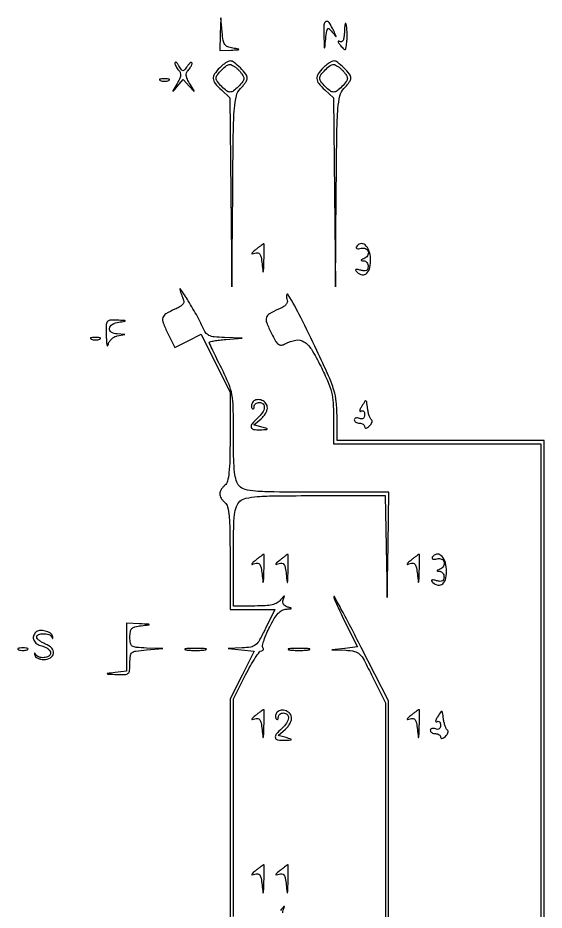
# Model space of a CAD drawing. Extents: x 8 to 431, y 55 to 556.
# Drawn here: x 23.5 to 176, y 297.8 to 556.5 of the extents above; entities that cross this region are included whole.
import ezdxf

# ---------------------------------------------------------------- set-up
doc = ezdxf.new("R2010")
doc.units = 0

msp = doc.modelspace()

# ---------------------------------------------------------------- linework, layer by layer
for points in [[(82.174707, 551.75), (82, 547), (85.25, 547.149832, 0.001094), (87.345047, 547.251011, 0.187377), (87.547332, 547.341565, 0.610108), (87.513965, 547.443548, 0.001881), (85.804509, 547.710995, -0.055879), (84.335802, 548.106541, -0.152874), (83.508084, 548.773307, -0.105599), (83.035051, 549.961542, -0.019509), (82.729216, 552.311162), (82.349414, 556.5)], [(112.168103, 551.309017, 0.000568), (112.284618, 548.080865, 0.124743), (112.370447, 547.788362, 0.721669), (112.46592, 547.809017, 0.001105), (112.734453, 550.35039, -0.006441), (113.01366, 552.747672, -0.158181), (113.296513, 553.344474, -0.421589), (113.719446, 553.351447, -0.027955), (114.621516, 552.35039, 0.001176), (115.624236, 551.110135, 0.412558), (115.733064, 551.098557, 0.348142), (115.759995, 551.216672, 0.001087), (115.049789, 552.694306, 0.027355), (113.693287, 555.148661, 0.381921), (112.799627, 555.40713, 0.275754), (112.186305, 554.480239, 0.020343)], [(118.136182, 552.690983, -0.016925), (118.011826, 550.906758, -0.080713), (117.745553, 549.923678, -0.220538), (117.32015, 549.557231, -0.207386), (116.75, 549.632941, 0.09368), (116.394044, 549.764563, 0.53338), (116.279681, 549.643797, 0.099196), (116.462055, 549.234931, 0.015374), (117, 548.524429, 0.012608), (117.960957, 547.392787, 0.327554), (118.330872, 547.314527, 0.253566), (118.586855, 547.651579, 0.00873), (118.817749, 549.346221, 0.021054), (118.908166, 550.535902, 0.014225), (118.915387, 551.896772, 0.014347), (118.846994, 553.215068, 0.027536), (118.703931, 554.26375, 0.057144), (118.520835, 554.845723, 0.675434), (118.353492, 554.83965, 0.069426), (118.214341, 554.179672, 0.008358)], [(69.030409, 543.45, 0.086146), (69.100117, 542.965567, 0.03895), (69.34635, 542.371021, 0.037057), (69.711351, 541.768392, 0.041707), (70.148653, 541.251347, -0.110659), (70.595104, 540.547059, -0.120939), (70.678905, 539.742991, -0.077773), (70.371338, 538.720149, -0.024053), (69.604643, 537.301347, 0.000543), (68.432111, 535.356045, 0.163506), (68.392855, 535.178167, 0.657424), (68.464909, 535.155822, 0.000941), (69.681878, 536.581824), (71.451776, 538.663648), (73.285238, 536.581824, 0.0009), (74.567861, 535.130729, 0.628105), (74.645329, 535.152712, 0.181452), (74.612877, 535.324816, 0.00054), (73.410697, 537.301347, -0.024008), (72.636434, 538.720241, -0.077867), (72.324434, 539.742991, -0.121397), (72.405869, 540.547033, -0.111167), (72.851347, 541.251347, 0.038339), (73.290908, 541.764031, 0.034879), (73.662583, 542.353727, 0.036677), (73.919379, 542.929789, 0.08672), (74, 543.39113, 0.321268), (73.866322, 543.577704, 0.227549), (73.60119, 543.545709, 0.069396), (73.16538, 543.174032, 0.023683), (72.642348, 542.525559, -0.014358), (71.751984, 541.378542, -0.23041), (71.317989, 541.179985, -0.243917), (70.909105, 541.404594, -0.016012), (70.172757, 542.58443, 0.02292), (69.741719, 543.254294, 0.076341), (69.378517, 543.628864, 0.290758), (69.1537, 543.647455, 0.270963)], [(82, 542, 0.043772), (80.510967, 540.224642, 0.173171), (80.140133, 538.871474, 0.155037), (80.694176, 537.496657, 0.033181), (82.483654, 535.602729), (84.967309, 533.300956), (85.250408, 505.900478), (85.533508, 478.5), (85.766754, 506.25, -0.00132), (85.957363, 523.50719, -0.015312), (86.256691, 530.258786, -0.040505), (86.8316, 533.916703, -0.138001), (88, 536, 0.022886), (88.765585, 536.839072, 0.026473), (89.4125, 537.70625, 0.026952), (89.874488, 538.487358, 0.120635), (90, 539, 0.168726), (89.588199, 540.18558, 0.029206), (87.986351, 541.986351, 0.029206), (86.18558, 543.588199, 0.168726), (85, 544, 0.120635), (84.487358, 543.874488, 0.026952), (83.70625, 543.4125, 0.026473), (82.839072, 542.765585, 0.022886)], [(112, 542, 0.043772), (110.510967, 540.224642, 0.173171), (110.140133, 538.871474, 0.155037), (110.694176, 537.496657, 0.033181), (112.483654, 535.602729), (114.967309, 533.300956), (115.250408, 505.900478), (115.533508, 478.5), (115.766754, 506.25, -0.00132), (115.957363, 523.50719, -0.015312), (116.256691, 530.258786, -0.040505), (116.8316, 533.916703, -0.138001), (118, 536, 0.022886), (118.765585, 536.839072, 0.026473), (119.4125, 537.70625, 0.026952), (119.874488, 538.487358, 0.120635), (120, 539, 0.168726), (119.588199, 540.18558, 0.029206), (117.986351, 541.986351, 0.029206), (116.18558, 543.588199, 0.168726), (115, 544, 0.120635), (114.487358, 543.874488, 0.026952), (113.70625, 543.4125, 0.026473), (112.839072, 542.765585, 0.022886)], [(87.428571, 541.428571, -0.024887), (88.030055, 540.764035, -0.027899), (88.538393, 540.066964, -0.028815), (88.898988, 539.43231, -0.115276), (89, 539, -0.164759), (88.663847, 538.007556, -0.03307), (87.416585, 536.583415, -0.03307), (85.992444, 535.336153, -0.164759), (85, 535, -0.164759), (84.007556, 535.336153, -0.03307), (82.583415, 536.583415, -0.03307), (81.336153, 538.007556, -0.164759), (81, 539, -0.164759), (81.336153, 539.992444, -0.03307), (82.583415, 541.416585, -0.03307), (84.007556, 542.663847, -0.164759), (85, 543, -0.115276), (85.43231, 542.898988, -0.028815), (86.066964, 542.538393, -0.027899), (86.764035, 542.030055, -0.024887)], [(117.428571, 541.428571, -0.024887), (118.030055, 540.764035, -0.027899), (118.538393, 540.066964, -0.028815), (118.898988, 539.43231, -0.115276), (119, 539, -0.164759), (118.663847, 538.007556, -0.03307), (117.416585, 536.583415, -0.03307), (115.992444, 535.336153, -0.164759), (115, 535, -0.164759), (114.007556, 535.336153, -0.03307), (112.583415, 536.583415, -0.03307), (111.336153, 538.007556, -0.164759), (111, 539, -0.164759), (111.336153, 539.992444, -0.03307), (112.583415, 541.416585, -0.03307), (114.007556, 542.663847, -0.164759), (115, 543, -0.115276), (115.43231, 542.898988, -0.028815), (116.066964, 542.538393, -0.027899), (116.764035, 542.030055, -0.024887)], [(64.75, 538.337719, 0.057986), (65.320008, 538.181385, 0.037979), (66, 538.12966, 0.037979), (66.679992, 538.181385, 0.057986), (67.25, 538.337719, 0.174857), (67.459382, 538.525001, 0.447206), (67.398438, 538.693942, 0.078554), (66.89144, 538.810911, 0.017491), (66, 538.842105, 0.017491), (65.10856, 538.810911, 0.078554), (64.601562, 538.693942, 0.447206), (64.540618, 538.525001, 0.174857)], [(92.5, 489.333664, 0.006251), (91.492388, 488.505302, 0.145542), (91.291036, 488.198754, 0.583789), (91.407657, 488.077206, 0.019996), (92.192814, 488.312138, -0.116372), (93.045342, 488.396836, -0.215502), (93.624367, 488.036079, -0.103158), (94.004731, 487.09338, -0.018265), (94.274711, 485.196671, 0.001682), (94.524614, 482.896683, 0.738129), (94.627766, 482.877114, 0.112478), (94.719875, 483.219847, 0.000788), (94.831897, 486.25, 0.004907), (94.878409, 488.069214, 0.008276), (94.877182, 489.595345, 0.002769), (94.84766, 490.884609, 0.443247), (94.75, 490.968197, 0.122408), (94.587003, 490.90495, 0.003631), (93.985937, 490.474934, 0.007046), (93.284489, 489.950101, 0.004781)], [(121.591857, 490.148627, 0.19935), (121.539597, 489.824866, 0.264676), (121.73917, 489.611065, 0.106695), (122.245233, 489.565533, 0.033243), (122.99862, 489.70989, -0.168703), (124.289845, 489.608346, -0.233176), (125.02651, 488.733556, -0.209999), (124.817596, 487.532766, -0.151399), (123.75, 486.662281, 0.009076), (123.090194, 486.382013, 0.295955), (123, 486.242982, 0.382689), (123.096611, 486.135242, 0.011437), (123.75, 486.078947, -0.12513), (124.22695, 485.925094, -0.093906), (124.632812, 485.548305, -0.084174), (124.905951, 485.006998, -0.07498), (125, 484.383369, -0.089569), (124.872075, 483.674986, -0.191242), (124.505144, 483.269271, -0.138658), (123.859399, 483.150381, -0.040595), (122.85595, 483.327419, 0.014405), (121.856441, 483.558255, 0.163596), (121.459667, 483.507932, 0.456411), (121.399219, 483.284286, 0.048294), (121.788732, 482.811268, 0.155419), (123.275937, 482.042623, 0.241722), (124.623492, 482.467882, 0.148826), (125.525608, 484.137871, 0.063906), (125.710152, 486.690824, 0.071835), (125.230013, 489.072866, 0.13329), (124.112694, 490.680587, 0.235615), (122.779796, 491.000627, 0.200129)], [(49.136182, 464.25, 0.008876), (49.215341, 462.545676, 0.037925), (49.357296, 461.538187, 0.4941), (49.526507, 461.459109, 0.228399), (49.697675, 461.688507, -0.079048), (50.023972, 462.583199, -0.069592), (50.622985, 463.377015, -0.069592), (51.416801, 463.976028, -0.079048), (52.311493, 464.302325), (54.5, 464.727636), (52.25, 464.863818, -0.118671), (50.580679, 465.37415, -0.304697), (50.061587, 466.458847, -0.231206), (50.86176, 467.629462, -0.091864), (52.75, 468.283746, 0.001448), (54.55929, 468.563194, 0.591928), (54.594183, 468.660063, 0.202175), (54.414657, 468.746481, 0.000897), (52.25, 468.850168, 0.027451), (50.201297, 468.832103, 0.232046), (49.423571, 468.387089, 0.147387), (49.106611, 467.371018, 0.009594)], [(44.75, 463.337719, 0.057986), (45.320008, 463.181385, 0.037979), (46, 463.12966, 0.037979), (46.679992, 463.181385, 0.057986), (47.25, 463.337719, 0.174857), (47.459382, 463.525001, 0.447206), (47.398438, 463.693942, 0.078554), (46.89144, 463.810911, 0.017491), (46, 463.842105, 0.017491), (45.10856, 463.810911, 0.078554), (44.601562, 463.693942, 0.447206), (44.540618, 463.525001, 0.174857)], [(91.493101, 444.988837, 0.059114), (91.272696, 444.515129, 0.065921), (91.179697, 444.020206, 0.075311), (91.222196, 443.580012, 0.135524), (91.399864, 443.266802, 0.132256), (91.627352, 443.135822, 0.259615), (91.82371, 443.185665, 0.153621), (91.958272, 443.426605, 0.051163), (92, 443.833333, -0.127718), (92.115534, 444.278257, -0.100747), (92.440625, 444.657292, -0.089419), (92.926925, 444.912123, -0.076226), (93.5, 445, -0.195464), (94.567232, 444.566216, -0.231332), (94.930974, 443.550897, -0.124539), (94.373995, 442.064216, -0.057305), (93, 440.5, 0.030751), (91.384115, 438.846022, 0.236612), (91.126376, 437.826377, 0.311843), (91.793741, 437.205743, 0.045229), (93.75, 437.09968, 0.001949), (95.553589, 437.172095, 0.247934), (95.741624, 437.282292, 0.494197), (95.689135, 437.420336, 0.003057), (94.214629, 437.84968), (91.929258, 438.5), (94.029192, 440.295493, 0.049485), (94.808292, 441.107851, 0.048838), (95.416494, 442.060886, 0.05313), (95.776661, 443.005526, 0.11256), (95.803079, 443.78401, 0.151868), (95.15107, 445.001457, 0.126949), (93.877274, 445.73949, 0.137851), (92.485604, 445.737555, 0.18762)], [(123.176175, 443.934814, 0.020095), (122.733331, 443.148565, 0.076517), (122.55666, 442.615494, 0.359075), (122.664088, 442.428814, 0.232223), (122.926175, 442.454374, -0.134164), (123.338543, 442.576011, -0.195196), (123.688451, 442.442127, -0.141609), (123.922703, 442.049971, -0.064368), (124, 441.452028, -0.071974), (123.902706, 440.779636, -0.165183), (123.611286, 440.36692, -0.171662), (123.13787, 440.226386, -0.078904), (122.5, 440.361626, 0.055937), (121.925634, 440.511135, 0.100118), (121.440625, 440.483616, 0.147206), (121.122486, 440.289193, 0.184534), (121, 439.968615, 0.152681), (121.115494, 439.599211, 0.098158), (121.440625, 439.284531, 0.08088), (121.926468, 439.07223, 0.062722), (122.5, 439, -0.067535), (123.073363, 438.922201, -0.084261), (123.559375, 438.694668, -0.099626), (123.884383, 438.356949, -0.142866), (124, 437.960573, 0.197282), (124.119674, 437.669071, 0.247291), (124.394288, 437.582067, 0.10782), (124.836167, 437.765176, 0.03513), (125.389335, 438.210573, 0.046875), (125.863197, 438.741149, 0.079478), (126.135817, 439.269061, 0.117994), (126.172486, 439.708957, 0.2176), (125.979568, 440.00325, -0.139975), (125.648863, 440.372317, -0.029774), (125.315258, 441.177119, -0.028967), (125.029157, 442.189151, -0.024025), (124.840233, 443.292708, 0.005331), (124.59215, 445.15871, 0.271301), (124.371641, 445.43551, 0.352716), (124.072552, 445.33973, 0.007389)], [(92.5, 399.333664, 0.006251), (91.492388, 398.505302, 0.145542), (91.291036, 398.198754, 0.583789), (91.407657, 398.077206, 0.019996), (92.192814, 398.312138, -0.116372), (93.045342, 398.396836, -0.215502), (93.624367, 398.036079, -0.103158), (94.004731, 397.09338, -0.018265), (94.274711, 395.196671, 0.001682), (94.524614, 392.896683, 0.738129), (94.627766, 392.877114, 0.112478), (94.719875, 393.219847, 0.000788), (94.831897, 396.25, 0.004907), (94.878409, 398.069214, 0.008276), (94.877182, 399.595345, 0.002769), (94.84766, 400.884609, 0.443247), (94.75, 400.968197, 0.122408), (94.587003, 400.90495, 0.003631), (93.985937, 400.474934, 0.007046), (93.284489, 399.950101, 0.004781)], [(99.5, 399.333664, 0.006251), (98.492388, 398.505302, 0.145542), (98.291036, 398.198754, 0.583789), (98.407657, 398.077206, 0.019996), (99.192814, 398.312138, -0.116372), (100.045342, 398.396836, -0.215502), (100.624367, 398.036079, -0.103158), (101.004731, 397.09338, -0.018265), (101.274711, 395.196671, 0.001682), (101.524614, 392.896683, 0.738129), (101.627766, 392.877114, 0.112478), (101.719875, 393.219847, 0.000788), (101.831897, 396.25, 0.004907), (101.878409, 398.069214, 0.008276), (101.877182, 399.595345, 0.002769), (101.84766, 400.884609, 0.443247), (101.75, 400.968197, 0.122408), (101.587003, 400.90495, 0.003631), (100.985937, 400.474934, 0.007046), (100.284489, 399.950101, 0.004781)], [(137.5, 399.333664, 0.006251), (136.492388, 398.505302, 0.145542), (136.291036, 398.198754, 0.583789), (136.407657, 398.077206, 0.019996), (137.192814, 398.312138, -0.116372), (138.045342, 398.396836, -0.215502), (138.624367, 398.036079, -0.103158), (139.004731, 397.09338, -0.018265), (139.274711, 395.196671, 0.001682), (139.524614, 392.896683, 0.738129), (139.627766, 392.877114, 0.112478), (139.719875, 393.219847, 0.000788), (139.831897, 396.25, 0.004907), (139.878409, 398.069214, 0.008276), (139.877182, 399.595345, 0.002769), (139.84766, 400.884609, 0.443247), (139.75, 400.968197, 0.122408), (139.587003, 400.90495, 0.003631), (138.985938, 400.474934, 0.007046), (138.284489, 399.950101, 0.004781)], [(143.591857, 400.148627, 0.19935), (143.539597, 399.824866, 0.264676), (143.73917, 399.611065, 0.106695), (144.245233, 399.565533, 0.033243), (144.99862, 399.70989, -0.168703), (146.289845, 399.608346, -0.233176), (147.02651, 398.733556, -0.209999), (146.817596, 397.532766, -0.151399), (145.75, 396.662281, 0.009076), (145.090194, 396.382013, 0.295955), (145, 396.242982, 0.382689), (145.096611, 396.135242, 0.011437), (145.75, 396.078947, -0.12513), (146.22695, 395.925094, -0.093906), (146.632812, 395.548305, -0.084174), (146.905951, 395.006998, -0.07498), (147, 394.383369, -0.089569), (146.872075, 393.674986, -0.191242), (146.505144, 393.269271, -0.138658), (145.859399, 393.150381, -0.040595), (144.85595, 393.327419, 0.014405), (143.856441, 393.558255, 0.163596), (143.459667, 393.507932, 0.456411), (143.399219, 393.284286, 0.048294), (143.788732, 392.811268, 0.155419), (145.275937, 392.042623, 0.241722), (146.623492, 392.467882, 0.148826), (147.525608, 394.137871, 0.063906), (147.710152, 396.690824, 0.071835), (147.230013, 399.072866, 0.13329), (146.112694, 400.680587, 0.235615), (144.779796, 401.000627, 0.200129)], [(55, 374.063358), (55, 367.126717), (51.75, 366.723396, 0.000683), (49.446498, 366.434336, 0.602997), (49.415527, 366.351893, 0.202828), (49.573344, 366.276691, 0.000452), (52.25, 366.160037, 0.017273), (54.595468, 366.141021, 0.175001), (55.489496, 366.490798, 0.193369), (55.906876, 367.313791, 0.021835), (56, 369.445209, -0.028725), (56.122989, 371.584272, -0.197161), (56.62186, 372.488412, -0.138547), (57.712771, 372.952126, -0.011975), (60.75, 373.264961), (65.5, 373.639504), (60.75, 373.819752, -0.011576), (57.793647, 374.000552, -0.124761), (56.669718, 374.388633, -0.208827), (56.145734, 375.191295, -0.041677), (56, 376.936642, -0.038303), (56.124581, 378.560487, -0.155897), (56.561012, 379.435984, -0.140669), (57.45347, 379.946433, -0.029152), (59.25, 380.276604, 0.000683), (61.553502, 380.565664, 0.602997), (61.584473, 380.648107, 0.202828), (61.426656, 380.723309, 0.000452), (58.75, 380.839963), (55, 381)], [(28.708849, 378.375516, 0.131111), (28.054218, 377.244442, 0.173778), (28.148764, 376.067974, 0.143592), (29.017027, 375.056885, 0.082716), (30.5, 374.410644, -0.049341), (31.456356, 374.067489, -0.059134), (32.265625, 373.55872, -0.069524), (32.816581, 372.970385, -0.15466), (33, 372.391592, -0.262547), (32.483672, 371.476067, -0.115396), (31.114972, 371.031573, -0.103423), (29.577823, 371.219849, -0.198138), (28.658333, 372.025, 0.021854), (28.47198, 372.362824, 0.485648), (28.375208, 372.374375, 0.236791), (28.328524, 372.233682, 0.013819), (28.408333, 371.775, 0.159106), (28.684735, 371.287147, 0.073376), (29.296654, 370.874531, 0.061597), (30.131256, 370.594485, 0.050217), (31.069638, 370.5, 0.1255), (32.9886, 370.989367, 0.244553), (33.846644, 372.266134, 0.222293), (33.32576, 373.809746, 0.111599), (31.572763, 374.972336, -0.032522), (30.587883, 375.422047, -0.042058), (29.755749, 375.964184, -0.047731), (29.172992, 376.514623, -0.181587), (29, 376.975249, -0.310217), (29.506086, 377.712447, -0.092169), (30.92271, 377.975739, -0.080733), (32.483732, 377.721941, -0.199619), (33.341667, 376.975, 0.02232), (33.528118, 376.637741, 0.482015), (33.626262, 376.625625, 0.238062), (33.674298, 376.766839, 0.01415), (33.596672, 377.225, 0.211452), (32.953922, 378.138978, 0.077644), (31.458867, 378.746816, 0.075833), (29.810303, 378.878651, 0.180374)], [(23.75, 373.337719, 0.057986), (24.320008, 373.181385, 0.037979), (25, 373.12966, 0.037979), (25.679992, 373.181385, 0.057986), (26.25, 373.337719, 0.174857), (26.459382, 373.525001, 0.447206), (26.398438, 373.693942, 0.078554), (25.89144, 373.810911, 0.017491), (25, 373.842105, 0.017491), (24.10856, 373.810911, 0.078554), (23.601562, 373.693942, 0.447206), (23.540618, 373.525001, 0.174857)], [(72.25, 373.283746, 0.023547), (73.502218, 373.153981, 0.014044), (75, 373.111902, 0.014044), (76.497782, 373.153981, 0.023547), (77.75, 373.283746, 0.124239), (78.112409, 373.435926, 0.664672), (78.076563, 373.577962, 0.03126), (76.97062, 373.675363, 0.006336), (75, 373.700336, 0.006336), (73.02938, 373.675363, 0.03126), (71.923437, 373.577962, 0.664672), (71.887591, 373.435926, 0.124239)], [(102.25, 373.283746, 0.023547), (103.502218, 373.153981, 0.014044), (105, 373.111902, 0.014044), (106.497782, 373.153981, 0.023547), (107.75, 373.283746, 0.124239), (108.112409, 373.435926, 0.664672), (108.076563, 373.577962, 0.03126), (106.97062, 373.675363, 0.006336), (105, 373.700336, 0.006336), (103.02938, 373.675363, 0.03126), (101.923437, 373.577962, 0.664672), (101.887591, 373.435926, 0.124239)], [(92.5, 354.333664, 0.006251), (91.492388, 353.505302, 0.145542), (91.291036, 353.198754, 0.583789), (91.407657, 353.077206, 0.019996), (92.192814, 353.312138, -0.116372), (93.045342, 353.396836, -0.215502), (93.624367, 353.036079, -0.103158), (94.004731, 352.09338, -0.018265), (94.274711, 350.196671, 0.001682), (94.524614, 347.896683, 0.738129), (94.627766, 347.877114, 0.112478), (94.719875, 348.219847, 0.000788), (94.831897, 351.25, 0.004907), (94.878409, 353.069214, 0.008276), (94.877182, 354.595345, 0.002769), (94.84766, 355.884609, 0.443247), (94.75, 355.968197, 0.122408), (94.587003, 355.90495, 0.003631), (93.985937, 355.474934, 0.007046), (93.284489, 354.950101, 0.004781)], [(98.493101, 354.988837, 0.059114), (98.272696, 354.515129, 0.065921), (98.179697, 354.020206, 0.075311), (98.222196, 353.580012, 0.135524), (98.399864, 353.266802, 0.132256), (98.627352, 353.135822, 0.259615), (98.82371, 353.185665, 0.153621), (98.958272, 353.426605, 0.051163), (99, 353.833333, -0.127718), (99.115534, 354.278257, -0.100747), (99.440625, 354.657292, -0.089419), (99.926925, 354.912123, -0.076226), (100.5, 355, -0.195464), (101.567232, 354.566216, -0.231332), (101.930974, 353.550897, -0.124539), (101.373995, 352.064216, -0.057305), (100, 350.5, 0.030751), (98.384115, 348.846022, 0.236612), (98.126376, 347.826377, 0.311843), (98.793741, 347.205743, 0.045229), (100.75, 347.09968, 0.001949), (102.553589, 347.172095, 0.247934), (102.741624, 347.282292, 0.494197), (102.689135, 347.420336, 0.003057), (101.214629, 347.84968), (98.929258, 348.5), (101.029192, 350.295493, 0.049485), (101.808292, 351.107851, 0.048838), (102.416494, 352.060886, 0.05313), (102.776661, 353.005526, 0.11256), (102.803079, 353.78401, 0.151868), (102.15107, 355.001457, 0.126949), (100.877274, 355.73949, 0.137851), (99.485604, 355.737555, 0.18762)], [(137.5, 354.333664, 0.006251), (136.492388, 353.505302, 0.145542), (136.291036, 353.198754, 0.583789), (136.407657, 353.077206, 0.019996), (137.192814, 353.312138, -0.116372), (138.045342, 353.396836, -0.215502), (138.624367, 353.036079, -0.103158), (139.004731, 352.09338, -0.018265), (139.274711, 350.196671, 0.001682), (139.524614, 347.896683, 0.738129), (139.627766, 347.877114, 0.112478), (139.719875, 348.219847, 0.000788), (139.831897, 351.25, 0.004907), (139.878409, 353.069214, 0.008276), (139.877182, 354.595345, 0.002769), (139.84766, 355.884609, 0.443247), (139.75, 355.968197, 0.122408), (139.587003, 355.90495, 0.003631), (138.985938, 355.474934, 0.007046), (138.284489, 354.950101, 0.004781)], [(145.176175, 353.934814, 0.020095), (144.733331, 353.148565, 0.076517), (144.55666, 352.615494, 0.359075), (144.664088, 352.428814, 0.232223), (144.926175, 352.454374, -0.134164), (145.338543, 352.576011, -0.195196), (145.688451, 352.442127, -0.141609), (145.922703, 352.049971, -0.064368), (146, 351.452028, -0.071974), (145.902706, 350.779636, -0.165183), (145.611286, 350.36692, -0.171662), (145.13787, 350.226386, -0.078904), (144.5, 350.361626, 0.055937), (143.925634, 350.511135, 0.100118), (143.440625, 350.483616, 0.147206), (143.122486, 350.289193, 0.184534), (143, 349.968615, 0.152681), (143.115494, 349.599211, 0.098158), (143.440625, 349.284531, 0.08088), (143.926468, 349.07223, 0.062722), (144.5, 349, -0.067535), (145.073363, 348.922201, -0.084261), (145.559375, 348.694668, -0.099626), (145.884383, 348.356949, -0.142866), (146, 347.960573, 0.197282), (146.119674, 347.669071, 0.247291), (146.394288, 347.582067, 0.10782), (146.836167, 347.765176, 0.03513), (147.389335, 348.210573, 0.046875), (147.863197, 348.741149, 0.079478), (148.135817, 349.269061, 0.117994), (148.172486, 349.708957, 0.2176), (147.979568, 350.00325, -0.139975), (147.648863, 350.372317, -0.029774), (147.315258, 351.177119, -0.028967), (147.029157, 352.189151, -0.024025), (146.840233, 353.292708, 0.005331), (146.59215, 355.15871, 0.271301), (146.371641, 355.43551, 0.352716), (146.072552, 355.33973, 0.007389)], [(92.5, 309.333664, 0.006251), (91.492388, 308.505302, 0.145542), (91.291036, 308.198754, 0.583789), (91.407657, 308.077206, 0.019996), (92.192814, 308.312138, -0.116372), (93.045342, 308.396836, -0.215502), (93.624367, 308.036079, -0.103158), (94.004731, 307.09338, -0.018265), (94.274711, 305.196671, 0.001682), (94.524614, 302.896683, 0.738129), (94.627766, 302.877114, 0.112478), (94.719875, 303.219847, 0.000788), (94.831897, 306.25, 0.004907), (94.878409, 308.069214, 0.008276), (94.877182, 309.595345, 0.002769), (94.84766, 310.884609, 0.443247), (94.75, 310.968197, 0.122408), (94.587003, 310.90495, 0.003631), (93.985937, 310.474934, 0.007046), (93.284489, 309.950101, 0.004781)], [(99.5, 309.333664, 0.006251), (98.492388, 308.505302, 0.145542), (98.291036, 308.198754, 0.583789), (98.407657, 308.077206, 0.019996), (99.192814, 308.312138, -0.116372), (100.045342, 308.396836, -0.215502), (100.624367, 308.036079, -0.103158), (101.004731, 307.09338, -0.018265), (101.274711, 305.196671, 0.001682), (101.524614, 302.896683, 0.738129), (101.627766, 302.877114, 0.112478), (101.719875, 303.219847, 0.000788), (101.831897, 306.25, 0.004907), (101.878409, 308.069214, 0.008276), (101.877182, 309.595345, 0.002769), (101.84766, 310.884609, 0.443247), (101.75, 310.968197, 0.122408), (101.587003, 310.90495, 0.003631), (100.985937, 310.474934, 0.007046), (100.284489, 309.950101, 0.004781)]]:
    msp.add_lwpolyline(points, format="xyb", close=True)
for points in [[(86, 296), (86, 327.524964), (86, 359.049928), (89.512572, 366.024964, -0.011185), (90.934442, 368.697857, -0.016916), (92.300719, 370.951083, -0.011747), (93.513627, 372.714855, -0.240718), (94.071589, 373, 0.105155), (94.423992, 373.074943, 0.18017), (94.6359, 373.282736, 0.164279), (94.671333, 373.594867, 0.085447), (94.523172, 373.962507, -0.200139), (94.421478, 374.598664, -0.01972), (94.852904, 376.122041, -0.022474), (95.54649, 377.962752, -0.015935), (96.481001, 379.962507, -0.018633), (97.804168, 382.348779, -0.051265), (98.961203, 383.883533, -0.076646), (100.081244, 384.769755, -0.116646), (101.266846, 385.116001, 0.004123), (102.5029, 385.190432, 0.227138), (102.700156, 385.30209, 0.51379), (102.65265, 385.436293, 0.00708), (101.676575, 385.703466, -0.070589), (100.930798, 386.01348, -0.1274), (100.467236, 386.479777, -0.134145), (100.302267, 387.094161, -0.082455), (100.429028, 387.837465, 0.006419), (100.750701, 388.806151, 0.542828), (100.668022, 388.90697, 0.199065), (100.467718, 388.796578, 0.003123), (99.642211, 387.75, -0.103049), (98.653411, 386.910673, -0.067423), (97.2511, 386.376743, -0.043511), (95.212243, 386.084863, -0.013807), (92.139757, 386), (86, 386), (86, 400.345012, -0.003481), (86.057273, 408.570861, -0.024975), (86.310713, 412.533919, -0.055454), (86.840852, 414.854504, -0.125615), (87.828741, 416.345012, -0.133875), (89.601683, 417.244262, -0.032024), (92.902711, 417.706766, -0.016357), (98.507647, 417.944921, -0.002438), (109.802008, 418), (129.946534, 418), (130.252143, 403.25), (130.557751, 388.5), (130.778876, 403.75), (131, 419), (110.154988, 419, -0.002028), (97.784891, 419.050169, -0.018249), (92.371804, 419.291781, -0.043229), (89.348656, 419.802957, -0.146363), (87.654988, 420.828741, -0.113083), (86.803206, 422.350259, -0.04295), (86.318598, 424.749555, -0.023577), (86.065011, 428.568401, -0.00479), (86, 435.353705, 0.005039), (85.917783, 443.511015, 0.039056), (85.544229, 447.301662, 0.056189), (84.614477, 450.433769, 0.016426), (82.5, 455, -0.002538), (81.158566, 457.697733, -0.003907), (80.028125, 460.046601, -0.001341), (79.074896, 462.081641, -0.109275), (79, 462.420245, -0.353612), (79.161846, 462.620477, -0.008811), (80.395313, 462.862326, -0.015104), (81.928905, 463.087507, -0.009225), (83.75, 463.264961), (88.5, 463.639504), (83.37132, 463.819752, -0.015066), (80.416942, 464.012832, -0.085532), (78.901834, 464.425698, -0.130703), (77.927864, 465.24045, -0.05464), (77.093224, 466.75, 0.028726), (75.566311, 469.884203, 0.008814), (72.911344, 474.43217, 0.012133), (70.693065, 477.89076, 0.873845), (70.409041, 477.75, 0.003968), (70.67556, 476.980947, 0.002749), (70.988598, 476.11542, 0.002772), (71.298511, 475.287242, 0.005697), (71.552145, 474.64292, -0.184259), (71.566533, 473.988397, -0.105853), (71.146231, 473.308023, -0.070317), (70.291001, 472.635874, -0.033262), (69.03069, 472.012712, 0.031722), (66.442852, 470.743049, 0.194033), (65.539319, 469.597777, 0.168059), (65.614435, 468.04561, 0.022599), (66.986533, 465.026397), (69.048708, 460.984201), (72.838453, 462.917585), (76.628198, 464.850968), (80.814099, 456.410787), (85, 447.970606), (85, 435.107748, -0.004716), (84.937139, 428.443647, -0.021769), (84.696651, 424.594423, -0.036616), (84.263915, 422.204502, -0.157725), (83.5, 421, 0.044245), (82.926066, 420.430915, 0.040219), (82.440625, 419.752108, 0.042584), (82.106768, 419.070227, 0.092812), (82, 418.5, 0.092812), (82.106768, 417.929773, 0.042584), (82.440625, 417.247892, 0.040219), (82.926066, 416.569085, 0.044245), (83.5, 416, -0.165132), (84.278352, 414.732642, -0.032681), (84.703875, 412.063798, -0.019358), (84.939963, 407.700878, -0.003837), (85, 399.877555), (85, 385), (91.489135, 385), (97.978269, 385), (95.280817, 379.5, -0.012344), (93.53065, 376.143671, -0.091796), (92.391888, 374.759491, -0.130568), (91.001229, 374.105439, -0.03461), (88.541682, 373.831897), (84.5, 373.663794), (88.232692, 373.272563), (91.965384, 372.881333), (88.482692, 365.965631), (85, 359.049928), (85, 327.024964), (85, 295)], [(176, 269), (176, 351.5), (176, 434), (146, 434), (116, 434), (116, 440.861673, 0.025882), (115.777187, 445.163276, 0.048022), (115.085182, 448.586311, 0.031059), (113.555567, 452.680604, 0.005529), (110.141271, 460.111673, 0.006173), (105.484445, 469.651987, 0.016849), (101.883721, 476.240872, 0.704335), (101.376446, 476.143157, 0.135737), (101.552145, 474.64292, -0.184259), (101.566533, 473.988397, -0.105853), (101.146231, 473.308023, -0.070317), (100.291001, 472.635874, -0.033262), (99.03069, 472.012712, 0.031771), (96.442439, 470.742529, 0.194288), (95.539466, 469.596341, 0.167856), (95.615909, 468.042153, 0.022501), (96.992244, 465.015203, 0.014525), (98.20429, 462.800735, 0.097461), (99.030949, 461.866057, 0.19561), (99.873588, 461.636475, 0.093031), (100.964323, 461.980906, -0.076779), (104.071092, 463.073386, -0.188936), (106.406786, 462.627607, -0.116262), (108.552118, 460.447048, -0.021574), (111.280715, 455.483456, -0.012792), (113.336199, 451.047403, -0.041342), (114.374644, 447.972475, -0.044353), (114.855256, 444.884513, -0.01644), (115, 440.483456), (115, 433), (145, 433), (175, 433), (175, 350.5), (175, 268)], [(131, 254), (130.947338, 306.25), (130.894676, 358.5), (123, 374, 0.002151), (119.967813, 379.890453, 0.003806), (117.408915, 384.719229, 0.001136), (115.215748, 388.760787, 0.75011), (115.052662, 388.725036, 0.118743), (115.142968, 388.19427, 0.003653), (116.03851, 386.14623, 0.00699), (117.152045, 383.740491, 0.004759), (118.482692, 381.034369), (121.965384, 374.118667), (118.232692, 373.727437), (114.5, 373.336206), (118.530715, 373.168103, -0.043511), (121.056438, 372.84137, -0.142337), (122.52093, 372.044375, -0.075786), (123.81186, 370.304532, -0.006894), (126.280715, 365.483456), (130, 357.966912), (130, 305.483456), (130, 253)], [(100.302267, 297.094161, -0.082455), (100.429028, 297.837465, 0.006419), (100.750701, 298.806151, 0.542828), (100.668022, 298.90697, 0.199065), (100.467718, 298.796578, 0.003123), (99.642211, 297.75, -0.103049)]]:
    msp.add_lwpolyline(points, format="xyb")

doc.saveas('drawing.dxf')
